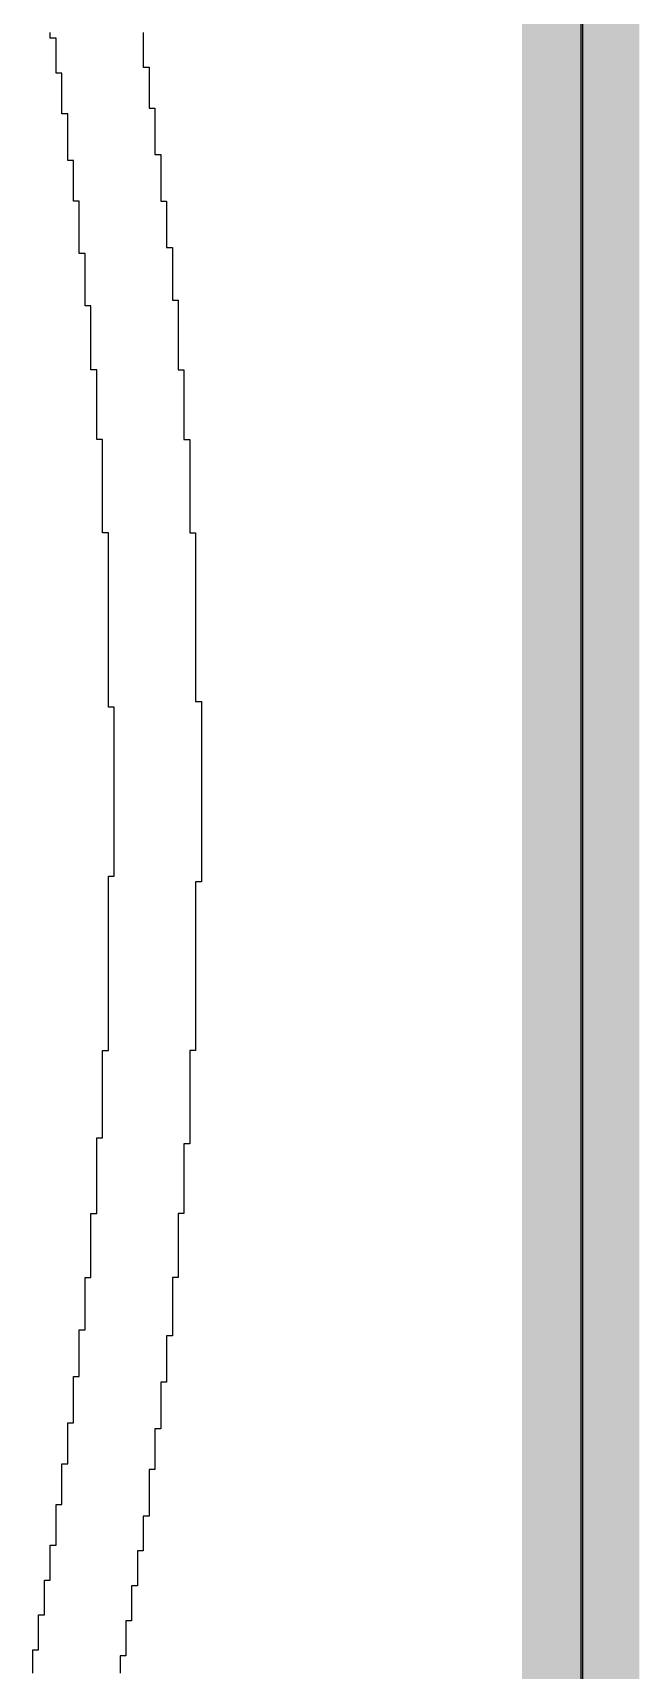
# Model space of a CAD drawing. Header units: millimetres. Extents: x 38.3 to 116.8, y 314 to 397.1.
# Drawn here: x 106.804 to 107.84, y 377.248 to 380.044 of the extents above; entities that cross this region are included whole.
import ezdxf

# ---------------------------------------------------------------- set-up
doc = ezdxf.new("R2010")
doc.units = ezdxf.units.MM
for name, color, linetype in [('BottomLayer', 5, 'Continuous'), ('Mechanical1', 6, 'Continuous'), ('TopLayer', 1, 'Continuous'), ('TopOverlay', 2, 'Continuous')]:
    doc.layers.add(name, color=color, linetype=linetype)

# ---------------------------------------------------------------- blocks, each defined once
blk = doc.blocks.new('4S6TMP_L____85')
at = {"layer": 'TopOverlay'}
for p, q in [((7.9013, 1.3207), (7.9013, 1.3307)), ((7.9112, 1.3207), (7.9013, 1.3207)), ((7.9112, 1.3108), (7.9112, 1.3207)), ((8.0602, 1.3307), (8.0602, 1.3207)), ((8.0602, 1.3207), (8.0602, 1.3108)), ((7.9112, 1.3009), (7.9112, 1.3108)), ((7.9112, 1.2909), (7.9112, 1.3009)), ((7.9112, 1.281), (7.9112, 1.2909)), ((8.0602, 1.3108), (8.0602, 1.3009)), ((8.0602, 1.3009), (8.0602, 1.2909)), ((8.0602, 1.2909), (8.0602, 1.281)), ((7.9112, 1.2711), (7.9112, 1.281)), ((7.9112, 1.2611), (7.9112, 1.2711)), ((7.9211, 1.2611), (7.9112, 1.2611)), ((7.9211, 1.2512), (7.9211, 1.2611)), ((8.0602, 1.281), (8.0602, 1.2711)), ((8.0602, 1.2711), (8.0701, 1.2711)), ((8.0701, 1.2711), (8.0701, 1.2611)), ((8.0701, 1.2611), (8.0701, 1.2512)), ((7.9211, 1.2413), (7.9211, 1.2512)), ((7.9211, 1.2313), (7.9211, 1.2413)), ((7.9211, 1.2214), (7.9211, 1.2313)), ((8.0701, 1.2512), (8.0701, 1.2413)), ((8.0701, 1.2413), (8.0701, 1.2313)), ((8.0701, 1.2313), (8.0701, 1.2214)), ((7.9211, 1.2115), (7.9211, 1.2214)), ((7.9211, 1.2015), (7.9211, 1.2115)), ((8.0701, 1.2214), (8.0701, 1.2115)), ((8.0701, 1.2115), (8.0701, 1.2015)), ((7.9211, 1.1916), (7.9211, 1.2015)), ((7.9311, 1.1916), (7.9211, 1.1916)), ((7.9311, 1.1817), (7.9311, 1.1916)), ((7.9311, 1.1717), (7.9311, 1.1817)), ((8.0701, 1.2015), (8.0801, 1.2015)), ((8.0801, 1.2015), (8.0801, 1.1916)), ((8.0801, 1.1916), (8.0801, 1.1817)), ((8.0801, 1.1817), (8.0801, 1.1717)), ((7.9311, 1.1618), (7.9311, 1.1717)), ((7.9311, 1.1519), (7.9311, 1.1618)), ((7.9311, 1.1419), (7.9311, 1.1519)), ((8.0801, 1.1717), (8.0801, 1.1618)), ((8.0801, 1.1618), (8.0801, 1.1519)), ((8.0801, 1.1519), (8.0801, 1.1419)), ((7.9311, 1.132), (7.9311, 1.1419)), ((7.9311, 1.1221), (7.9311, 1.132)), ((7.9311, 1.1121), (7.9311, 1.1221)), ((8.0801, 1.1419), (8.0801, 1.132)), ((8.0801, 1.132), (8.0801, 1.1221)), ((8.0801, 1.1221), (8.09, 1.1221)), ((8.09, 1.1221), (8.09, 1.1121)), ((7.941, 1.1121), (7.9311, 1.1121)), ((7.941, 1.1022), (7.941, 1.1121)), ((7.941, 1.0923), (7.941, 1.1022)), ((7.941, 1.0823), (7.941, 1.0923)), ((8.09, 1.1121), (8.09, 1.1022)), ((8.09, 1.1022), (8.09, 1.0923)), ((8.09, 1.0923), (8.09, 1.0823)), ((7.941, 1.0724), (7.941, 1.0823)), ((7.941, 1.0625), (7.941, 1.0724)), ((7.941, 1.0525), (7.941, 1.0625)), ((8.09, 1.0823), (8.09, 1.0724)), ((8.09, 1.0724), (8.09, 1.0625)), ((8.09, 1.0625), (8.09, 1.0525)), ((7.941, 1.0426), (7.941, 1.0525)), ((7.9509, 1.0426), (7.941, 1.0426)), ((7.9509, 1.0327), (7.9509, 1.0426)), ((8.09, 1.0525), (8.09, 1.0426)), ((8.09, 1.0426), (8.0999, 1.0426)), ((8.0999, 1.0426), (8.0999, 1.0327)), ((7.9509, 1.0227), (7.9509, 1.0327)), ((7.9509, 1.0128), (7.9509, 1.0227)), ((7.9509, 1.0029), (7.9509, 1.0128)), ((8.0999, 1.0327), (8.0999, 1.0227)), ((8.0999, 1.0227), (8.0999, 1.0128)), ((8.0999, 1.0128), (8.0999, 1.0029)), ((7.9509, 0.9929), (7.9509, 1.0029)), ((7.9509, 0.983), (7.9509, 0.9929)), ((7.9509, 0.9731), (7.9509, 0.983)), ((8.0999, 1.0029), (8.0999, 0.9929)), ((8.0999, 0.9929), (8.0999, 0.983)), ((8.0999, 0.983), (8.0999, 0.9731)), ((7.9509, 0.9631), (7.9509, 0.9731)), ((7.9509, 0.9532), (7.9509, 0.9631)), ((7.9609, 0.9532), (7.9509, 0.9532)), ((7.9609, 0.9433), (7.9609, 0.9532)), ((8.0999, 0.9731), (8.0999, 0.9631)), ((8.0999, 0.9631), (8.1099, 0.9631)), ((8.1099, 0.9631), (8.1099, 0.9532)), ((8.1099, 0.9532), (8.1099, 0.9433)), ((7.9609, 0.9333), (7.9609, 0.9433)), ((7.9609, 0.9234), (7.9609, 0.9333)), ((7.9609, 0.9135), (7.9609, 0.9234)), ((8.1099, 0.9433), (8.1099, 0.9333)), ((8.1099, 0.9333), (8.1099, 0.9234)), ((8.1099, 0.9234), (8.1099, 0.9135)), ((7.9609, 0.9035), (7.9609, 0.9135)), ((7.9609, 0.8936), (7.9609, 0.9035)), ((8.1099, 0.9135), (8.1099, 0.9035)), ((8.1099, 0.9035), (8.1099, 0.8936)), ((7.9609, 0.8837), (7.9609, 0.8936)), ((7.9609, 0.8737), (7.9609, 0.8837)), ((7.9609, 0.8638), (7.9609, 0.8737)), ((8.1099, 0.8936), (8.1099, 0.8837)), ((8.1099, 0.8837), (8.1099, 0.8737)), ((8.1099, 0.8737), (8.1198, 0.8737)), ((8.1198, 0.8737), (8.1198, 0.8638)), ((7.9708, 0.8638), (7.9609, 0.8638)), ((7.9708, 0.8539), (7.9708, 0.8638)), ((7.9708, 0.8439), (7.9708, 0.8539)), ((7.9708, 0.834), (7.9708, 0.8439)), ((8.1198, 0.8638), (8.1198, 0.8539)), ((8.1198, 0.8539), (8.1198, 0.8439)), ((8.1198, 0.8439), (8.1198, 0.834)), ((7.9708, 0.824), (7.9708, 0.834)), ((7.9708, 0.8141), (7.9708, 0.824)), ((7.9708, 0.8042), (7.9708, 0.8141)), ((8.1198, 0.834), (8.1198, 0.824)), ((8.1198, 0.824), (8.1198, 0.8141)), ((8.1198, 0.8141), (8.1198, 0.8042)), ((7.9708, 0.7942), (7.9708, 0.8042)), ((7.9708, 0.7843), (7.9708, 0.7942)), ((7.9708, 0.7744), (7.9708, 0.7843)), ((8.1198, 0.8042), (8.1198, 0.7942)), ((8.1198, 0.7942), (8.1198, 0.7843)), ((8.1198, 0.7843), (8.1198, 0.7744)), ((7.9708, 0.7644), (7.9708, 0.7744)), ((7.9708, 0.7545), (7.9708, 0.7644)), ((8.1198, 0.7744), (8.1198, 0.7644)), ((8.1198, 0.7644), (8.1198, 0.7545)), ((7.9807, 0.7545), (7.9708, 0.7545)), ((7.9807, 0.7446), (7.9807, 0.7545)), ((7.9807, 0.7346), (7.9807, 0.7446)), ((7.9807, 0.7247), (7.9807, 0.7346)), ((8.1198, 0.7545), (8.1297, 0.7545)), ((8.1297, 0.7545), (8.1297, 0.7446)), ((8.1297, 0.7446), (8.1297, 0.7346)), ((8.1297, 0.7346), (8.1297, 0.7247)), ((7.9807, 0.7148), (7.9807, 0.7247)), ((7.9807, 0.7048), (7.9807, 0.7148)), ((7.9807, 0.6949), (7.9807, 0.7048)), ((8.1297, 0.7247), (8.1297, 0.7148)), ((8.1297, 0.7148), (8.1297, 0.7048)), ((8.1297, 0.7048), (8.1297, 0.6949)), ((7.9807, 0.685), (7.9807, 0.6949)), ((7.9807, 0.675), (7.9807, 0.685)), ((7.9807, 0.6651), (7.9807, 0.675)), ((8.1297, 0.6949), (8.1297, 0.685)), ((8.1297, 0.685), (8.1297, 0.675)), ((8.1297, 0.675), (8.1297, 0.6651)), ((7.9807, 0.6552), (7.9807, 0.6651)), ((7.9807, 0.6452), (7.9807, 0.6552)), ((7.9807, 0.6353), (7.9807, 0.6452)), ((8.1297, 0.6651), (8.1297, 0.6552)), ((8.1297, 0.6552), (8.1297, 0.6452)), ((8.1297, 0.6452), (8.1297, 0.6353)), ((7.9907, 0.6353), (7.9807, 0.6353)), ((7.9907, 0.6254), (7.9907, 0.6353)), ((7.9907, 0.6154), (7.9907, 0.6254)), ((7.9907, 0.6055), (7.9907, 0.6154)), ((8.1297, 0.6353), (8.1397, 0.6353)), ((8.1397, 0.6353), (8.1397, 0.6254)), ((8.1397, 0.6254), (8.1397, 0.6154)), ((8.1397, 0.6154), (8.1397, 0.6055)), ((7.9907, 0.5956), (7.9907, 0.6055)), ((7.9907, 0.5856), (7.9907, 0.5956)), ((8.1397, 0.6055), (8.1397, 0.5956)), ((8.1397, 0.5956), (8.1397, 0.5856)), ((7.9907, 0.5757), (7.9907, 0.5856)), ((7.9907, 0.5658), (7.9907, 0.5757)), ((7.9907, 0.5558), (7.9907, 0.5658)), ((8.1397, 0.5856), (8.1397, 0.5757)), ((8.1397, 0.5757), (8.1397, 0.5658)), ((8.1397, 0.5658), (8.1397, 0.5558)), ((7.9907, 0.5459), (7.9907, 0.5558)), ((7.9907, 0.536), (7.9907, 0.5459)), ((7.9907, 0.526), (7.9907, 0.536)), ((8.1397, 0.5558), (8.1397, 0.5459)), ((8.1397, 0.5459), (8.1397, 0.536)), ((8.1397, 0.536), (8.1397, 0.526)), ((7.9907, 0.5161), (7.9907, 0.526)), ((7.9907, 0.5062), (7.9907, 0.5161)), ((7.9907, 0.4962), (7.9907, 0.5062)), ((8.1397, 0.526), (8.1397, 0.5161)), ((8.1397, 0.5161), (8.1397, 0.5062)), ((8.1397, 0.5062), (8.1397, 0.4962)), ((7.9907, 0.4863), (7.9907, 0.4962)), ((7.9907, 0.4764), (7.9907, 0.4863)), ((8.0006, 0.4764), (7.9907, 0.4764)), ((8.0006, 0.4664), (8.0006, 0.4764)), ((8.1397, 0.4962), (8.1397, 0.4863)), ((8.1397, 0.4863), (8.1397, 0.4764)), ((8.1397, 0.4764), (8.1496, 0.4764)), ((8.1496, 0.4764), (8.1496, 0.4664)), ((8.0006, 0.4565), (8.0006, 0.4664)), ((8.0006, 0.4466), (8.0006, 0.4565)), ((8.1496, 0.4664), (8.1496, 0.4565)), ((8.1496, 0.4565), (8.1496, 0.4466)), ((8.0006, 0.4366), (8.0006, 0.4466)), ((8.0006, 0.4267), (8.0006, 0.4366)), ((8.0006, 0.4168), (8.0006, 0.4267)), ((8.1496, 0.4466), (8.1496, 0.4366)), ((8.1496, 0.4366), (8.1496, 0.4267)), ((8.1496, 0.4267), (8.1496, 0.4168)), ((8.0006, 0.4068), (8.0006, 0.4168)), ((8.0006, 0.3969), (8.0006, 0.4068)), ((8.0006, 0.387), (8.0006, 0.3969)), ((8.1496, 0.4168), (8.1496, 0.4068)), ((8.1496, 0.4068), (8.1496, 0.3969)), ((8.1496, 0.3969), (8.1496, 0.387)), ((8.0006, 0.377), (8.0006, 0.387)), ((8.0006, 0.3671), (8.0006, 0.377)), ((8.0006, 0.3572), (8.0006, 0.3671)), ((8.1496, 0.387), (8.1496, 0.377)), ((8.1496, 0.377), (8.1496, 0.3671)), ((8.1496, 0.3671), (8.1496, 0.3572)), ((8.0006, 0.3472), (8.0006, 0.3572)), ((8.0006, 0.3373), (8.0006, 0.3472)), ((8.0006, 0.3274), (8.0006, 0.3373)), ((8.1496, 0.3572), (8.1496, 0.3472)), ((8.1496, 0.3472), (8.1496, 0.3373)), ((8.1496, 0.3373), (8.1496, 0.3274)), ((8.0006, 0.3174), (8.0006, 0.3274)), ((8.0006, 0.3075), (8.0006, 0.3174)), ((8.1496, 0.3274), (8.1496, 0.3174)), ((8.1496, 0.3174), (8.1496, 0.3075)), ((8.0006, 0.2976), (8.0006, 0.3075)), ((8.0006, 0.2876), (8.0006, 0.2976)), ((8.0006, 0.2777), (8.0006, 0.2876)), ((8.1496, 0.3075), (8.1496, 0.2976)), ((8.1496, 0.2976), (8.1496, 0.2876)), ((8.1496, 0.2876), (8.1496, 0.2777)), ((8.0006, 0.2677), (8.0006, 0.2777)), ((8.0006, 0.2578), (8.0006, 0.2677)), ((8.0006, 0.2479), (8.0006, 0.2578)), ((8.1496, 0.2777), (8.1496, 0.2677)), ((8.1496, 0.2677), (8.1496, 0.2578)), ((8.1496, 0.2578), (8.1496, 0.2479)), ((8.0006, 0.2379), (8.0006, 0.2479)), ((8.0006, 0.228), (8.0006, 0.2379)), ((8.0006, 0.2181), (8.0006, 0.228)), ((8.1496, 0.2479), (8.1496, 0.2379)), ((8.1496, 0.2379), (8.1496, 0.228)), ((8.1496, 0.228), (8.1496, 0.2181)), ((8.0006, 0.2081), (8.0006, 0.2181)), ((8.0006, 0.1982), (8.0006, 0.2081)), ((8.0006, 0.1883), (8.0006, 0.1982)), ((8.1496, 0.2181), (8.1496, 0.2081)), ((8.1496, 0.2081), (8.1496, 0.1982)), ((8.1496, 0.1982), (8.1496, 0.1883)), ((8.0006, 0.1783), (8.0006, 0.1883)), ((8.0105, 0.1783), (8.0006, 0.1783)), ((8.0105, 0.1684), (8.0105, 0.1783)), ((8.0105, 0.1585), (8.0105, 0.1684)), ((8.1496, 0.1883), (8.1595, 0.1883)), ((8.1595, 0.1883), (8.1595, 0.1783)), ((8.1595, 0.1783), (8.1595, 0.1684)), ((8.1595, 0.1684), (8.1595, 0.1585)), ((8.0105, 0.1485), (8.0105, 0.1585)), ((8.0105, 0.1386), (8.0105, 0.1485)), ((8.1595, 0.1585), (8.1595, 0.1485)), ((8.1595, 0.1485), (8.1595, 0.1386)), ((8.0105, 0.1287), (8.0105, 0.1386)), ((8.0105, 0.1187), (8.0105, 0.1287)), ((8.0105, 0.1088), (8.0105, 0.1187)), ((8.1595, 0.1386), (8.1595, 0.1287)), ((8.1595, 0.1287), (8.1595, 0.1187)), ((8.1595, 0.1187), (8.1595, 0.1088)), ((8.0105, 0.0989), (8.0105, 0.1088)), ((8.0105, 0.0889), (8.0105, 0.0989)), ((8.0105, 0.079), (8.0105, 0.0889)), ((8.1595, 0.1088), (8.1595, 0.0989)), ((8.1595, 0.0989), (8.1595, 0.0889)), ((8.1595, 0.0889), (8.1595, 0.079)), ((8.0105, 0.0691), (8.0105, 0.079)), ((8.0105, 0.0591), (8.0105, 0.0691)), ((8.0105, 0.0492), (8.0105, 0.0591)), ((8.1595, 0.079), (8.1595, 0.0691)), ((8.1595, 0.0691), (8.1595, 0.0591)), ((8.1595, 0.0591), (8.1595, 0.0492)), ((8.0105, 0.0393), (8.0105, 0.0492)), ((8.0105, 0.0293), (8.0105, 0.0393)), ((8.0105, 0.0194), (8.0105, 0.0293)), ((8.1595, 0.0492), (8.1595, 0.0393)), ((8.1595, 0.0393), (8.1595, 0.0293)), ((8.1595, 0.0293), (8.1595, 0.0194)), ((8.0105, 0.0095), (8.0105, 0.0194)), ((8.0105, -0.0005), (8.0105, 0.0095)), ((8.1595, 0.0194), (8.1595, 0.0095)), ((8.1595, 0.0095), (8.1595, -0.0005)), ((8.0105, -0.0104), (8.0105, -0.0005)), ((8.0105, -0.0203), (8.0105, -0.0104)), ((8.0105, -0.0303), (8.0105, -0.0203)), ((8.1595, -0.0005), (8.1595, -0.0104)), ((8.1595, -0.0104), (8.1595, -0.0203)), ((8.1595, -0.0203), (8.1595, -0.0303)), ((8.0105, -0.0402), (8.0105, -0.0303)), ((8.0105, -0.0501), (8.0105, -0.0402)), ((8.0105, -0.0601), (8.0105, -0.0501)), ((8.1595, -0.0303), (8.1595, -0.0402)), ((8.1595, -0.0402), (8.1595, -0.0501)), ((8.1595, -0.0501), (8.1595, -0.0601)), ((8.0105, -0.07), (8.0105, -0.0601)), ((8.0105, -0.0799), (8.0105, -0.07)), ((8.0105, -0.0899), (8.0105, -0.0799)), ((8.1595, -0.0601), (8.1595, -0.07)), ((8.1595, -0.07), (8.1595, -0.0799)), ((8.1595, -0.0799), (8.1595, -0.0899)), ((8.0006, -0.1197), (8.0006, -0.1097)), ((8.0006, -0.1097), (8.0105, -0.1097)), ((8.0105, -0.0998), (8.0105, -0.0899)), ((8.0105, -0.1097), (8.0105, -0.0998)), ((8.1595, -0.0899), (8.1595, -0.0998)), ((8.1595, -0.0998), (8.1595, -0.1097)), ((8.1595, -0.1097), (8.1595, -0.1197)), ((8.0006, -0.1296), (8.0006, -0.1197)), ((8.0006, -0.1395), (8.0006, -0.1296)), ((8.0006, -0.1495), (8.0006, -0.1395)), ((8.1595, -0.1197), (8.1496, -0.1197)), ((8.1496, -0.1197), (8.1496, -0.1296)), ((8.1496, -0.1296), (8.1496, -0.1395)), ((8.1496, -0.1395), (8.1496, -0.1495)), ((8.0006, -0.1594), (8.0006, -0.1495)), ((8.0006, -0.1693), (8.0006, -0.1594)), ((8.1496, -0.1495), (8.1496, -0.1594)), ((8.1496, -0.1594), (8.1496, -0.1693)), ((8.0006, -0.1793), (8.0006, -0.1693)), ((8.0006, -0.1892), (8.0006, -0.1793)), ((8.0006, -0.1991), (8.0006, -0.1892)), ((8.1496, -0.1693), (8.1496, -0.1793)), ((8.1496, -0.1793), (8.1496, -0.1892)), ((8.1496, -0.1892), (8.1496, -0.1991)), ((8.0006, -0.2091), (8.0006, -0.1991)), ((8.0006, -0.219), (8.0006, -0.2091)), ((8.0006, -0.2289), (8.0006, -0.219)), ((8.1496, -0.1991), (8.1496, -0.2091)), ((8.1496, -0.2091), (8.1496, -0.219)), ((8.1496, -0.219), (8.1496, -0.2289)), ((8.0006, -0.2389), (8.0006, -0.2289)), ((8.0006, -0.2488), (8.0006, -0.2389)), ((8.0006, -0.2587), (8.0006, -0.2488)), ((8.1496, -0.2289), (8.1496, -0.2389)), ((8.1496, -0.2389), (8.1496, -0.2488)), ((8.1496, -0.2488), (8.1496, -0.2587)), ((8.0006, -0.2687), (8.0006, -0.2587)), ((8.0006, -0.2786), (8.0006, -0.2687)), ((8.0006, -0.2885), (8.0006, -0.2786)), ((8.1496, -0.2587), (8.1496, -0.2687)), ((8.1496, -0.2687), (8.1496, -0.2786)), ((8.1496, -0.2786), (8.1496, -0.2885)), ((8.0006, -0.2985), (8.0006, -0.2885)), ((8.0006, -0.3084), (8.0006, -0.2985)), ((8.1496, -0.2885), (8.1496, -0.2985)), ((8.1496, -0.2985), (8.1496, -0.3084)), ((8.0006, -0.3183), (8.0006, -0.3084)), ((8.0006, -0.3283), (8.0006, -0.3183)), ((8.0006, -0.3382), (8.0006, -0.3283)), ((8.1496, -0.3084), (8.1496, -0.3183)), ((8.1496, -0.3183), (8.1496, -0.3283)), ((8.1496, -0.3283), (8.1496, -0.3382)), ((8.0006, -0.3482), (8.0006, -0.3382)), ((8.0006, -0.3581), (8.0006, -0.3482)), ((8.0006, -0.368), (8.0006, -0.3581)), ((8.1496, -0.3382), (8.1496, -0.3482)), ((8.1496, -0.3482), (8.1496, -0.3581)), ((8.1496, -0.3581), (8.1496, -0.368)), ((8.0006, -0.378), (8.0006, -0.368)), ((8.0006, -0.3879), (8.0006, -0.378)), ((8.0006, -0.3978), (8.0006, -0.3879)), ((8.1496, -0.368), (8.1496, -0.378)), ((8.1496, -0.378), (8.1496, -0.3879)), ((8.1496, -0.3879), (8.1496, -0.3978)), ((7.9907, -0.4177), (7.9907, -0.4078)), ((7.9907, -0.4078), (8.0006, -0.4078)), ((7.9907, -0.4276), (7.9907, -0.4177)), ((8.0006, -0.4078), (8.0006, -0.3978)), ((8.1496, -0.4078), (8.1397, -0.4078)), ((8.1397, -0.4078), (8.1397, -0.4177)), ((8.1397, -0.4177), (8.1397, -0.4276)), ((8.1496, -0.3978), (8.1496, -0.4078)), ((7.9907, -0.4376), (7.9907, -0.4276)), ((7.9907, -0.4475), (7.9907, -0.4376)), ((8.1397, -0.4276), (8.1397, -0.4376)), ((8.1397, -0.4376), (8.1397, -0.4475)), ((7.9907, -0.4574), (7.9907, -0.4475)), ((7.9907, -0.4674), (7.9907, -0.4574)), ((7.9907, -0.4773), (7.9907, -0.4674)), ((8.1397, -0.4475), (8.1397, -0.4574)), ((8.1397, -0.4574), (8.1397, -0.4674)), ((8.1397, -0.4674), (8.1397, -0.4773)), ((7.9907, -0.4872), (7.9907, -0.4773)), ((7.9907, -0.4972), (7.9907, -0.4872)), ((7.9907, -0.5071), (7.9907, -0.4972)), ((8.1397, -0.4773), (8.1397, -0.4872)), ((8.1397, -0.4872), (8.1397, -0.4972)), ((8.1397, -0.4972), (8.1397, -0.5071)), ((7.9907, -0.517), (7.9907, -0.5071)), ((7.9907, -0.527), (7.9907, -0.517)), ((7.9907, -0.5369), (7.9907, -0.527)), ((8.1397, -0.5071), (8.1397, -0.517)), ((8.1397, -0.517), (8.1397, -0.527)), ((8.1397, -0.527), (8.1397, -0.5369)), ((7.9807, -0.5667), (7.9807, -0.5568)), ((7.9807, -0.5568), (7.9907, -0.5568)), ((7.9907, -0.5468), (7.9907, -0.5369)), ((7.9907, -0.5568), (7.9907, -0.5468)), ((8.1397, -0.5369), (8.1397, -0.5468)), ((8.1397, -0.5468), (8.1397, -0.5568)), ((8.1397, -0.5568), (8.1397, -0.5667)), ((7.9807, -0.5766), (7.9807, -0.5667)), ((7.9807, -0.5866), (7.9807, -0.5766)), ((7.9807, -0.5965), (7.9807, -0.5866)), ((8.1397, -0.5667), (8.1297, -0.5667)), ((8.1297, -0.5667), (8.1297, -0.5766)), ((8.1297, -0.5766), (8.1297, -0.5866)), ((8.1297, -0.5866), (8.1297, -0.5965)), ((7.9807, -0.6064), (7.9807, -0.5965)), ((7.9807, -0.6164), (7.9807, -0.6064)), ((8.1297, -0.5965), (8.1297, -0.6064)), ((8.1297, -0.6064), (8.1297, -0.6164)), ((7.9807, -0.6263), (7.9807, -0.6164)), ((7.9807, -0.6362), (7.9807, -0.6263)), ((7.9807, -0.6462), (7.9807, -0.6362)), ((8.1297, -0.6164), (8.1297, -0.6263)), ((8.1297, -0.6263), (8.1297, -0.6362)), ((8.1297, -0.6362), (8.1297, -0.6462)), ((7.9807, -0.6561), (7.9807, -0.6462)), ((7.9807, -0.666), (7.9807, -0.6561)), ((7.9807, -0.676), (7.9807, -0.666)), ((8.1297, -0.6462), (8.1297, -0.6561)), ((8.1297, -0.6561), (8.1297, -0.666)), ((8.1297, -0.666), (8.1297, -0.676)), ((7.9708, -0.6958), (7.9708, -0.6859)), ((7.9708, -0.6859), (7.9807, -0.6859)), ((7.9708, -0.7058), (7.9708, -0.6958)), ((7.9807, -0.6859), (7.9807, -0.676)), ((8.1297, -0.6859), (8.1198, -0.6859)), ((8.1198, -0.6859), (8.1198, -0.6958)), ((8.1198, -0.6958), (8.1198, -0.7058)), ((8.1297, -0.676), (8.1297, -0.6859)), ((7.9708, -0.7157), (7.9708, -0.7058)), ((7.9708, -0.7256), (7.9708, -0.7157)), ((7.9708, -0.7356), (7.9708, -0.7256)), ((8.1198, -0.7058), (8.1198, -0.7157)), ((8.1198, -0.7157), (8.1198, -0.7256)), ((8.1198, -0.7256), (8.1198, -0.7356)), ((7.9708, -0.7455), (7.9708, -0.7356)), ((7.9708, -0.7554), (7.9708, -0.7455)), ((8.1198, -0.7356), (8.1198, -0.7455)), ((8.1198, -0.7455), (8.1198, -0.7554)), ((7.9708, -0.7654), (7.9708, -0.7554)), ((7.9708, -0.7753), (7.9708, -0.7654)), ((7.9708, -0.7852), (7.9708, -0.7753)), ((8.1198, -0.7554), (8.1198, -0.7654)), ((8.1198, -0.7654), (8.1198, -0.7753)), ((8.1198, -0.7753), (8.1198, -0.7852)), ((7.9609, -0.8051), (7.9609, -0.7952)), ((7.9609, -0.7952), (7.9708, -0.7952)), ((7.9609, -0.815), (7.9609, -0.8051)), ((7.9708, -0.7952), (7.9708, -0.7852)), ((8.1198, -0.7952), (8.1099, -0.7952)), ((8.1099, -0.7952), (8.1099, -0.8051)), ((8.1099, -0.8051), (8.1099, -0.815)), ((8.1198, -0.7852), (8.1198, -0.7952)), ((7.9609, -0.825), (7.9609, -0.815)), ((7.9609, -0.8349), (7.9609, -0.825)), ((7.9609, -0.8448), (7.9609, -0.8349)), ((8.1099, -0.815), (8.1099, -0.825)), ((8.1099, -0.825), (8.1099, -0.8349)), ((8.1099, -0.8349), (8.1099, -0.8448)), ((7.9609, -0.8548), (7.9609, -0.8448)), ((7.9609, -0.8647), (7.9609, -0.8548)), ((7.9609, -0.8746), (7.9609, -0.8647)), ((8.1099, -0.8448), (8.1099, -0.8548)), ((8.1099, -0.8548), (8.1099, -0.8647)), ((8.1099, -0.8647), (8.1099, -0.8746)), ((7.9509, -0.8945), (7.9509, -0.8846)), ((7.9509, -0.8846), (7.9609, -0.8846)), ((7.9509, -0.9044), (7.9509, -0.8945)), ((7.9609, -0.8846), (7.9609, -0.8746)), ((8.1099, -0.8945), (8.0999, -0.8945)), ((8.0999, -0.8945), (8.0999, -0.9044)), ((8.1099, -0.8746), (8.1099, -0.8846)), ((8.1099, -0.8846), (8.1099, -0.8945)), ((7.9509, -0.9144), (7.9509, -0.9044)), ((7.9509, -0.9243), (7.9509, -0.9144)), ((8.0999, -0.9044), (8.0999, -0.9144)), ((8.0999, -0.9144), (8.0999, -0.9243)), ((7.9509, -0.9343), (7.9509, -0.9243)), ((7.9509, -0.9442), (7.9509, -0.9343)), ((7.9509, -0.9541), (7.9509, -0.9442)), ((8.0999, -0.9243), (8.0999, -0.9343)), ((8.0999, -0.9343), (8.0999, -0.9442)), ((8.0999, -0.9442), (8.0999, -0.9541)), ((7.941, -0.974), (7.941, -0.9641)), ((7.941, -0.9641), (7.9509, -0.9641)), ((7.941, -0.9839), (7.941, -0.974)), ((7.9509, -0.9641), (7.9509, -0.9541)), ((8.0999, -0.974), (8.09, -0.974)), ((8.09, -0.974), (8.09, -0.9839)), ((8.0999, -0.9541), (8.0999, -0.9641)), ((8.0999, -0.9641), (8.0999, -0.974)), ((7.941, -0.9939), (7.941, -0.9839)), ((7.941, -1.0038), (7.941, -0.9939)), ((7.941, -1.0137), (7.941, -1.0038)), ((8.09, -0.9839), (8.09, -0.9939)), ((8.09, -0.9939), (8.09, -1.0038)), ((8.09, -1.0038), (8.09, -1.0137)), ((7.941, -1.0237), (7.941, -1.0137)), ((7.941, -1.0336), (7.941, -1.0237)), ((7.941, -1.0435), (7.941, -1.0336)), ((8.09, -1.0137), (8.09, -1.0237)), ((8.09, -1.0237), (8.09, -1.0336)), ((8.09, -1.0336), (8.09, -1.0435)), ((7.9311, -1.0535), (7.9311, -1.0435)), ((7.9311, -1.0435), (7.941, -1.0435)), ((7.9311, -1.0634), (7.9311, -1.0535)), ((8.09, -1.0535), (8.0801, -1.0535)), ((8.0801, -1.0535), (8.0801, -1.0634)), ((8.09, -1.0435), (8.09, -1.0535)), ((7.9311, -1.0733), (7.9311, -1.0634)), ((7.9311, -1.0833), (7.9311, -1.0733)), ((7.9311, -1.0932), (7.9311, -1.0833)), ((8.0801, -1.0634), (8.0801, -1.0733)), ((8.0801, -1.0733), (8.0801, -1.0833)), ((8.0801, -1.0833), (8.0801, -1.0932)), ((7.9211, -1.123), (7.9211, -1.1131)), ((7.9211, -1.1131), (7.9311, -1.1131)), ((7.9311, -1.1031), (7.9311, -1.0932)), ((7.9311, -1.1131), (7.9311, -1.1031)), ((8.0801, -1.0932), (8.0801, -1.1031)), ((8.0801, -1.1031), (8.0801, -1.1131)), ((8.0801, -1.1131), (8.0801, -1.123)), ((7.9211, -1.1329), (7.9211, -1.123)), ((7.9211, -1.1429), (7.9211, -1.1329)), ((7.9211, -1.1528), (7.9211, -1.1429)), ((8.0801, -1.123), (8.0701, -1.123)), ((8.0701, -1.123), (8.0701, -1.1329)), ((8.0701, -1.1329), (8.0701, -1.1429)), ((8.0701, -1.1429), (8.0701, -1.1528)), ((7.9211, -1.1627), (7.9211, -1.1528)), ((7.9211, -1.1727), (7.9211, -1.1627)), ((7.9211, -1.1826), (7.9211, -1.1727)), ((8.0701, -1.1528), (8.0701, -1.1627)), ((8.0701, -1.1627), (8.0701, -1.1727)), ((8.0701, -1.1727), (8.0701, -1.1826)), ((7.9112, -1.1925), (7.9112, -1.1826)), ((7.9112, -1.1826), (7.9211, -1.1826)), ((7.9112, -1.2025), (7.9112, -1.1925)), ((8.0701, -1.1826), (8.0701, -1.1925)), ((8.0701, -1.1925), (8.0701, -1.2025)), ((7.9112, -1.2124), (7.9112, -1.2025)), ((7.9112, -1.2223), (7.9112, -1.2124)), ((7.9112, -1.2323), (7.9112, -1.2223)), ((8.0701, -1.2025), (8.0602, -1.2025)), ((8.0602, -1.2025), (8.0602, -1.2124)), ((8.0602, -1.2124), (8.0602, -1.2223)), ((8.0602, -1.2223), (8.0602, -1.2323)), ((7.9013, -1.2621), (7.9013, -1.2521)), ((7.9013, -1.2521), (7.9112, -1.2521)), ((7.9112, -1.2422), (7.9112, -1.2323)), ((7.9112, -1.2521), (7.9112, -1.2422)), ((8.0602, -1.2323), (8.0602, -1.2422)), ((8.0602, -1.2422), (8.0602, -1.2521)), ((8.0602, -1.2521), (8.0602, -1.2621)), ((7.9013, -1.272), (7.9013, -1.2621)), ((7.9013, -1.2819), (7.9013, -1.272)), ((7.9013, -1.2919), (7.9013, -1.2819)), ((8.0602, -1.2621), (8.0503, -1.2621)), ((8.0503, -1.2621), (8.0503, -1.272)), ((8.0503, -1.272), (8.0503, -1.2819)), ((8.0503, -1.2819), (8.0503, -1.2919)), ((7.8913, -1.3217), (7.8913, -1.3117)), ((7.8913, -1.3117), (7.9013, -1.3117)), ((7.9013, -1.3018), (7.9013, -1.2919)), ((7.9013, -1.3117), (7.9013, -1.3018)), ((8.0503, -1.2919), (8.0503, -1.3018)), ((8.0503, -1.3018), (8.0503, -1.3117)), ((8.0503, -1.3117), (8.0503, -1.3217)), ((7.8913, -1.3316), (7.8913, -1.3217)), ((7.8913, -1.3415), (7.8913, -1.3316)), ((7.8913, -1.3515), (7.8913, -1.3415)), ((8.0503, -1.3217), (8.0403, -1.3217)), ((8.0403, -1.3217), (8.0403, -1.3316)), ((8.0403, -1.3316), (8.0403, -1.3415)), ((8.0403, -1.3415), (8.0403, -1.3515)), ((7.8913, -1.3614), (7.8913, -1.3515)), ((7.8913, -1.3713), (7.8913, -1.3614)), ((8.0403, -1.3515), (8.0403, -1.3614)), ((8.0403, -1.3614), (8.0403, -1.3713)), ((7.8814, -1.3813), (7.8814, -1.3713)), ((7.8814, -1.3713), (7.8913, -1.3713)), ((7.8814, -1.3912), (7.8814, -1.3813)), ((7.8814, -1.4011), (7.8814, -1.3912)), ((8.0403, -1.3813), (8.0304, -1.3813)), ((8.0304, -1.3813), (8.0304, -1.3912)), ((8.0304, -1.3912), (8.0304, -1.4011)), ((8.0403, -1.3713), (8.0403, -1.3813)), ((7.8814, -1.4111), (7.8814, -1.4011)), ((7.8814, -1.421), (7.8814, -1.4111)), ((7.8814, -1.4309), (7.8814, -1.421)), ((8.0304, -1.4011), (8.0304, -1.4111)), ((8.0304, -1.4111), (8.0304, -1.421)), ((8.0304, -1.421), (8.0304, -1.4309)), ((7.8715, -1.4409), (7.8715, -1.4309)), ((7.8715, -1.4309), (7.8814, -1.4309)), ((7.8715, -1.4508), (7.8715, -1.4409)), ((7.8715, -1.4607), (7.8715, -1.4508)), ((8.0304, -1.4409), (8.0205, -1.4409)), ((8.0205, -1.4409), (8.0205, -1.4508)), ((8.0205, -1.4508), (8.0205, -1.4607)), ((8.0304, -1.4309), (8.0304, -1.4409)), ((7.8715, -1.4707), (7.8715, -1.4607)), ((8.0205, -1.4607), (8.0205, -1.4707))]:
    blk.add_line(p, q, dxfattribs=at)

msp = doc.modelspace()

# ---------------------------------------------------------------- linework, layer by layer
at = {"layer": 'BottomLayer'}
msp.add_line((107.74, 395.95), (107.74, 315.1011), dxfattribs=at)
at = {"layer": 'Mechanical1', "const_width": 0.2}
msp.add_lwpolyline([(107.74, 315.1011), (107.74, 395.95)], dxfattribs=at)
at = {"layer": 'TopLayer'}
msp.add_line((107.744, 395.95), (107.7421, 358.8367), dxfattribs=at)

# ---------------------------------------------------------------- block references
msp.add_blockref('4S6TMP_L____85', (98.933, 378.714))

doc.saveas('drawing.dxf')
